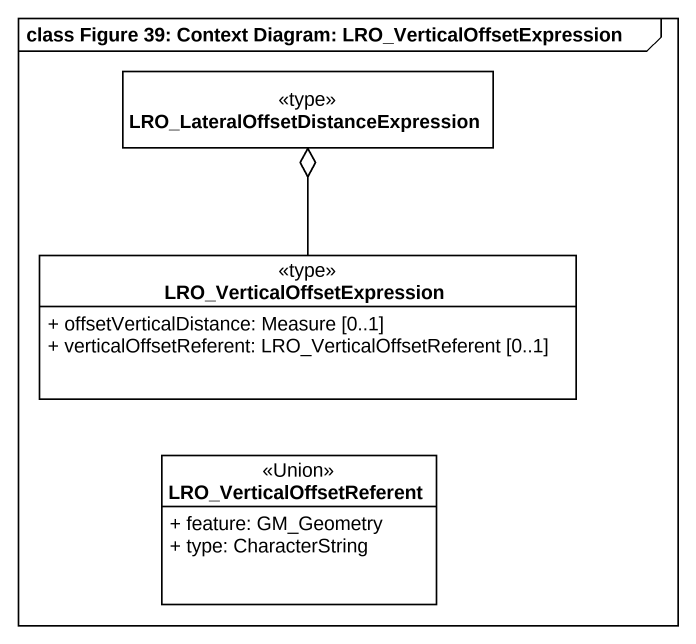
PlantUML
@startuml
mainframe class Figure 39: Context Diagram: LRO_VerticalOffsetExpression
hide circle
hide empty members
skinparam classAttributeIconSize 0
class "LRO_LateralOffsetDistanceExpression" as LRO_LateralOffsetDistanceExp <<type>>
class LRO_VerticalOffsetExpression <<type>> {
  + offsetVerticalDistance: Measure [0..1]
  + verticalOffsetReferent: LRO_VerticalOffsetReferent [0..1]
}
class LRO_VerticalOffsetReferent <<Union>> {
  + feature: GM_Geometry
  + type: CharacterString
}
LRO_LateralOffsetDistanceExp o-- LRO_VerticalOffsetExpression
@enduml
